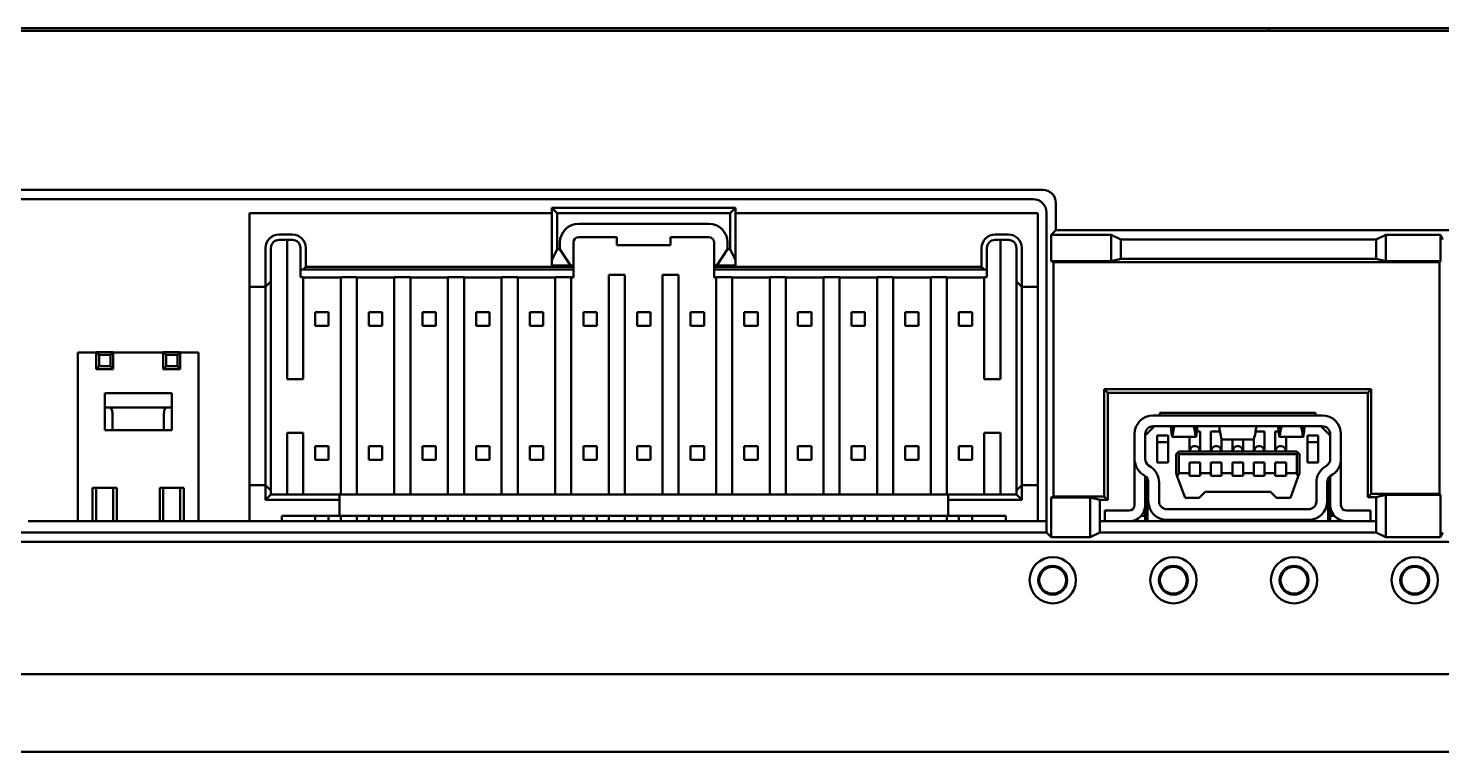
# Model space of a CAD drawing. Header units: millimetres. Extents: x 29 to 1149, y -40 to 354.
# Drawn here: x 138.5 to 191.3, y 114.9 to 141.9 of the extents above; entities that cross this region are included whole.
import ezdxf

# ---------------------------------------------------------------- set-up
doc = ezdxf.new("R2010")
doc.units = ezdxf.units.MM
doc.header["$LTSCALE"] = 1.2
doc.layers.add('외형선(ISO)', color=7, linetype='Continuous', lineweight=50)

msp = doc.modelspace()

# ---------------------------------------------------------------- linework, layer by layer
at = {"layer": '외형선(ISO)', "color": 7}
for p, q in [((213.7976, 141.7864), (100.7976, 141.7864)), ((183.7972, 141.8864), (130.7972, 141.8864)), ((183.7972, 141.8864), (184.7972, 141.8864)), ((184.7972, 141.8864), (184.7972, 141.7864)), ((184.7972, 141.8864), (219.7972, 141.8864)), ((124.5701, 135.8562), (176.375, 135.8562)), ((176.0223, 135.5036), (124.9228, 135.5036)), ((146.7972, 134.9864), (146.7972, 132.2364)), ((146.7972, 134.9864), (158.0722, 134.9864)), ((158.0722, 135.1864), (158.0722, 133.2364)), ((158.0722, 135.1864), (158.2722, 134.9864)), ((158.0722, 135.1864), (164.9222, 135.1864)), ((158.2722, 134.9864), (164.7222, 134.9864)), ((158.2722, 134.9864), (158.2722, 133.6364)), ((164.7222, 134.9864), (164.9222, 135.1864)), ((164.7222, 134.9864), (164.7222, 133.6364)), ((164.9222, 135.1864), (164.9222, 133.2364)), ((164.9222, 134.9864), (176.1972, 134.9864)), ((176.1972, 134.9864), (176.1972, 132.2364)), ((176.5147, 123.0692), (176.5147, 135.0112)), ((176.8674, 135.3638), (176.8674, 134.3562)), ((159.0722, 134.5894), (163.9222, 134.5894)), ((148.3972, 134.1864), (147.8972, 134.1864)), ((148.3972, 133.9864), (147.8972, 133.9864)), ((148.1972, 133.9864), (148.1972, 128.7864)), ((158.3722, 133.6364), (158.3722, 133.8894)), ((158.8722, 133.0364), (158.8722, 133.8894)), ((160.4972, 134.0894), (159.0722, 134.0894)), ((160.4972, 134.0894), (160.4972, 133.7894)), ((162.4972, 133.7894), (162.4972, 134.0894)), ((163.9222, 134.0894), (162.4972, 134.0894)), ((164.1222, 133.8894), (164.1222, 133.0364)), ((164.6222, 133.8894), (164.6222, 133.6364)), ((175.0972, 134.1864), (174.5972, 134.1864)), ((175.0972, 133.9864), (174.5972, 133.9864)), ((174.7972, 128.7864), (174.7972, 133.9864)), ((176.8674, 134.3562), (176.6905, 134.1794)), ((176.6905, 134.1794), (178.9287, 134.1794)), ((176.6905, 133.1992), (176.6905, 134.1794)), ((176.8674, 134.3562), (211.375, 134.3562)), ((179.2916, 134.0036), (178.9287, 134.1794)), ((178.9287, 134.1794), (178.9287, 133.1992)), ((188.8073, 134.0036), (179.2916, 134.0036)), ((179.2916, 134.0036), (179.2916, 133.2864)), ((188.8073, 134.0036), (189.1702, 134.1794)), ((188.8073, 133.2864), (188.8073, 134.0036)), ((189.1702, 134.1794), (191.2103, 134.1794)), ((189.1702, 133.1992), (189.1702, 134.1794)), ((191.2103, 134.1794), (191.2976, 134.0036)), ((191.2103, 134.1794), (191.2103, 133.1992)), ((147.3972, 132.2364), (147.3972, 133.6864)), ((147.5972, 133.6864), (147.5972, 132.4364)), ((148.6972, 132.8864), (148.6972, 133.6864)), ((148.8972, 132.9864), (148.8972, 133.6864)), ((158.0722, 133.2364), (158.2722, 133.6364)), ((158.3722, 133.6364), (158.2722, 133.6364)), ((158.3722, 133.6364), (158.7722, 133.0364)), ((162.4972, 133.7894), (160.4972, 133.7894)), ((164.2222, 133.0364), (164.6222, 133.6364)), ((164.7222, 133.6364), (164.6222, 133.6364)), ((164.7222, 133.6364), (164.9222, 133.2364)), ((174.0972, 132.9864), (174.0972, 133.6864)), ((174.2972, 132.8864), (174.2972, 133.6864)), ((175.3972, 132.4364), (175.3972, 133.6864)), ((175.5972, 133.6864), (175.5972, 132.2364)), ((148.7972, 132.8864), (148.6972, 132.8864)), ((148.6972, 132.5944), (148.6972, 132.8864)), ((148.7972, 132.8864), (148.8972, 132.9864)), ((148.7972, 132.8864), (158.8722, 132.8864)), ((148.8972, 132.9864), (158.8722, 132.9864)), ((158.0722, 133.0364), (158.0722, 133.2364)), ((158.7722, 133.0364), (158.0722, 133.0364)), ((158.8722, 133.0364), (158.7722, 133.0364)), ((158.8722, 132.9864), (158.8722, 133.0364)), ((158.8722, 132.9864), (158.8722, 132.8864)), ((158.8722, 132.5864), (158.8722, 132.8864)), ((164.1222, 133.0364), (164.1222, 132.9864)), ((164.2222, 133.0364), (164.1222, 133.0364)), ((174.0972, 132.9864), (164.1222, 132.9864)), ((164.1222, 132.8864), (164.1222, 132.9864)), ((164.1222, 132.8864), (164.1222, 132.5864)), ((174.1972, 132.8864), (164.1222, 132.8864)), ((164.9222, 133.0364), (164.2222, 133.0364)), ((164.9222, 133.2364), (164.9222, 133.0364)), ((174.0972, 132.9864), (174.1972, 132.8864)), ((174.1972, 132.8864), (174.2972, 132.8864)), ((174.2972, 132.8864), (174.2972, 132.5944)), ((176.6905, 133.1992), (176.7792, 133.1552)), ((178.9287, 133.1992), (176.6905, 133.1992)), ((176.7792, 124.4176), (176.7792, 133.1552)), ((176.7792, 133.1552), (191.1663, 133.1552)), ((179.2916, 133.2864), (178.9287, 133.1992)), ((179.2916, 133.2864), (188.8073, 133.2864)), ((188.8073, 133.2864), (189.1702, 133.1992)), ((191.2103, 133.1992), (189.1702, 133.1992)), ((191.2103, 133.1992), (191.1663, 133.1552)), ((191.1663, 133.1552), (191.1663, 124.5176)), ((147.3972, 132.2364), (147.5972, 132.4364)), ((147.5972, 131.4364), (147.5972, 132.4364)), ((148.7972, 132.5944), (148.6972, 132.5944)), ((148.7972, 128.7864), (148.7972, 132.5944)), ((148.7972, 132.5864), (150.1972, 132.5864)), ((150.1972, 132.5944), (150.7972, 132.5944)), ((150.1972, 132.5944), (150.1972, 124.4864)), ((150.7972, 132.5944), (150.7972, 124.4864)), ((150.7972, 132.5864), (152.1972, 132.5864)), ((152.1972, 132.5944), (152.7972, 132.5944)), ((152.1972, 132.5944), (152.1972, 124.4864)), ((152.7972, 132.5944), (152.7972, 124.4864)), ((152.7972, 132.5864), (154.1972, 132.5864)), ((154.1972, 132.5944), (154.7972, 132.5944)), ((154.1972, 132.5944), (154.1972, 124.4864)), ((154.7972, 132.5944), (154.7972, 124.4864)), ((154.7972, 132.5864), (156.1972, 132.5864)), ((156.1972, 132.5944), (156.7972, 132.5944)), ((156.1972, 132.5944), (156.1972, 124.4864)), ((156.7972, 132.5944), (156.7972, 124.4864)), ((156.7972, 132.5864), (158.1972, 132.5864)), ((158.1972, 132.5944), (158.7972, 132.5944)), ((158.1972, 132.5944), (158.1972, 124.4864)), ((158.7972, 132.5944), (158.7972, 124.4864)), ((158.7972, 132.5864), (158.8722, 132.5864)), ((160.1972, 132.6864), (160.1972, 124.4864)), ((160.1972, 132.6864), (160.7972, 132.6864)), ((160.7972, 132.6864), (160.7972, 124.4864)), ((162.1972, 132.6864), (162.1972, 124.4864)), ((162.1972, 132.6864), (162.7972, 132.6864)), ((162.7972, 132.6864), (162.7972, 124.4864)), ((164.1972, 132.5864), (164.1222, 132.5864)), ((164.1972, 132.5944), (164.1972, 124.4864)), ((164.1972, 132.5944), (164.7972, 132.5944)), ((164.7972, 132.5944), (164.7972, 124.4864)), ((166.1972, 132.5864), (164.7972, 132.5864)), ((166.1972, 132.5944), (166.7972, 132.5944)), ((166.1972, 132.5944), (166.1972, 124.4864)), ((166.7972, 132.5944), (166.7972, 124.4864)), ((168.1972, 132.5864), (166.7972, 132.5864)), ((168.1972, 132.5944), (168.7972, 132.5944)), ((168.1972, 132.5944), (168.1972, 124.4864)), ((168.7972, 132.5944), (168.7972, 124.4864)), ((170.1972, 132.5864), (168.7972, 132.5864)), ((170.1972, 132.5944), (170.7972, 132.5944)), ((170.1972, 132.5944), (170.1972, 124.4864)), ((170.7972, 132.5944), (170.7972, 124.4864)), ((172.1972, 132.5864), (170.7972, 132.5864)), ((172.1972, 132.5944), (172.7972, 132.5944)), ((172.1972, 132.5944), (172.1972, 124.4864)), ((172.7972, 132.5944), (172.7972, 124.4864)), ((174.1972, 132.5864), (172.7972, 132.5864)), ((174.1972, 132.5944), (174.2972, 132.5944)), ((174.1972, 132.5944), (174.1972, 128.7864)), ((175.5972, 132.2364), (175.3972, 132.4364)), ((175.3972, 131.4364), (175.3972, 132.4364)), ((146.7972, 132.2364), (146.7972, 131.4364)), ((146.7972, 132.2364), (147.3972, 132.2364)), ((147.3972, 131.4364), (147.3972, 132.2364)), ((175.5972, 132.2364), (176.1972, 132.2364)), ((175.5972, 131.4364), (175.5972, 132.2364)), ((176.1972, 132.2364), (176.1972, 131.4364)), ((146.7972, 131.4364), (146.7972, 125.6364)), ((147.3972, 131.4364), (147.3972, 125.6364)), ((147.5972, 131.4364), (147.5972, 125.6364)), ((149.2472, 131.2864), (149.2472, 130.7864)), ((149.2472, 131.2864), (149.7472, 131.2864)), ((149.7472, 131.2864), (149.7472, 130.7864)), ((151.2472, 131.2864), (151.2472, 130.7864)), ((151.2472, 131.2864), (151.7472, 131.2864)), ((151.7472, 131.2864), (151.7472, 130.7864)), ((153.2472, 130.7864), (153.2472, 131.2864)), ((153.7472, 131.2864), (153.2472, 131.2864)), ((153.7472, 130.7864), (153.7472, 131.2864)), ((155.2472, 130.7864), (155.2472, 131.2864)), ((155.7472, 131.2864), (155.2472, 131.2864)), ((155.7472, 130.7864), (155.7472, 131.2864)), ((157.2472, 130.7864), (157.2472, 131.2864)), ((157.7472, 131.2864), (157.2472, 131.2864)), ((157.7472, 130.7864), (157.7472, 131.2864)), ((159.2472, 130.7864), (159.2472, 131.2864)), ((159.7472, 131.2864), (159.2472, 131.2864)), ((159.7472, 130.7864), (159.7472, 131.2864)), ((161.2472, 130.7864), (161.2472, 131.2864)), ((161.7472, 131.2864), (161.2472, 131.2864)), ((161.7472, 130.7864), (161.7472, 131.2864)), ((163.2472, 130.7864), (163.2472, 131.2864)), ((163.7472, 131.2864), (163.2472, 131.2864)), ((163.7472, 130.7864), (163.7472, 131.2864)), ((165.2472, 130.7864), (165.2472, 131.2864)), ((165.7472, 131.2864), (165.2472, 131.2864)), ((165.7472, 130.7864), (165.7472, 131.2864)), ((167.2472, 130.7864), (167.2472, 131.2864)), ((167.7472, 131.2864), (167.2472, 131.2864)), ((167.7472, 130.7864), (167.7472, 131.2864)), ((169.2472, 130.7864), (169.2472, 131.2864)), ((169.7472, 131.2864), (169.2472, 131.2864)), ((169.7472, 130.7864), (169.7472, 131.2864)), ((171.2472, 131.2864), (171.2472, 130.7864)), ((171.2472, 131.2864), (171.7472, 131.2864)), ((171.7472, 131.2864), (171.7472, 130.7864)), ((173.2472, 131.2864), (173.2472, 130.7864)), ((173.2472, 131.2864), (173.7472, 131.2864)), ((173.7472, 131.2864), (173.7472, 130.7864)), ((175.3972, 131.4364), (175.3972, 125.6364)), ((175.5972, 131.4364), (175.5972, 125.6364)), ((176.1972, 131.4364), (176.1972, 125.6364)), ((149.2472, 130.7864), (149.7472, 130.7864)), ((151.2472, 130.7864), (151.7472, 130.7864)), ((153.7472, 130.7864), (153.2472, 130.7864)), ((155.7472, 130.7864), (155.2472, 130.7864)), ((157.7472, 130.7864), (157.2472, 130.7864)), ((159.7472, 130.7864), (159.2472, 130.7864)), ((161.7472, 130.7864), (161.2472, 130.7864)), ((163.7472, 130.7864), (163.2472, 130.7864)), ((165.7472, 130.7864), (165.2472, 130.7864)), ((167.7472, 130.7864), (167.2472, 130.7864)), ((169.7472, 130.7864), (169.2472, 130.7864)), ((171.2472, 130.7864), (171.7472, 130.7864)), ((173.2472, 130.7864), (173.7472, 130.7864)), ((141.0797, 129.7864), (140.3972, 129.7864)), ((140.3972, 123.4864), (140.3972, 129.7864)), ((141.0797, 129.1689), (141.0797, 129.8039)), ((141.0797, 129.8039), (141.1867, 129.6969)), ((141.0797, 129.8039), (141.7147, 129.8039)), ((141.1867, 129.2759), (141.1867, 129.6969)), ((141.1867, 129.6969), (141.6077, 129.6969)), ((141.6077, 129.6969), (141.7147, 129.8039)), ((141.6077, 129.6969), (141.6077, 129.2759)), ((141.7147, 129.8039), (141.7147, 129.1689)), ((143.5797, 129.7864), (141.7147, 129.7864)), ((143.5797, 129.1689), (143.5797, 129.8039)), ((143.5797, 129.8039), (143.6867, 129.6969)), ((143.5797, 129.8039), (144.2147, 129.8039)), ((143.6867, 129.2759), (143.6867, 129.6969)), ((143.6867, 129.6969), (144.1077, 129.6969)), ((144.1077, 129.6969), (144.2147, 129.8039)), ((144.1077, 129.6969), (144.1077, 129.2759)), ((144.2147, 129.8039), (144.2147, 129.1689)), ((144.8972, 129.7864), (144.2147, 129.7864)), ((144.8972, 123.4864), (144.8972, 129.7864)), ((141.1867, 129.2759), (141.0797, 129.1689)), ((141.0797, 129.1689), (141.7147, 129.1689)), ((141.1867, 129.2759), (141.6077, 129.2759)), ((141.6077, 129.2759), (141.7147, 129.1689)), ((143.6867, 129.2759), (143.5797, 129.1689)), ((143.5797, 129.1689), (144.2147, 129.1689)), ((143.6867, 129.2759), (144.1077, 129.2759)), ((144.1077, 129.2759), (144.2147, 129.1689)), ((148.1972, 128.7864), (148.7972, 128.7864)), ((174.1972, 128.7864), (174.7972, 128.7864)), ((141.3972, 127.7364), (141.3972, 128.2664)), ((141.3972, 128.2664), (143.8972, 128.2664)), ((143.8972, 127.7364), (143.8972, 128.2664)), ((178.6663, 128.4176), (178.7976, 128.2864)), ((178.6663, 128.4176), (178.6663, 124.4176)), ((188.6288, 128.4176), (178.6663, 128.4176)), ((188.4976, 128.2864), (178.7976, 128.2864)), ((178.7976, 128.2864), (178.7976, 124.2864)), ((188.4976, 128.2864), (188.6288, 128.4176)), ((188.4976, 124.3864), (188.4976, 128.2864)), ((188.6288, 124.5176), (188.6288, 128.4176)), ((141.3972, 126.8864), (141.3972, 127.7364)), ((141.3972, 127.7364), (141.5973, 127.7364)), ((141.5973, 127.7364), (143.697, 127.7364)), ((143.697, 127.7364), (143.8972, 127.7364)), ((143.8972, 127.7364), (143.8972, 126.8864)), ((141.6883, 126.8864), (141.6883, 127.4864)), ((143.606, 127.4864), (143.606, 126.8864)), ((180.5472, 127.0364), (180.1972, 126.6864)), ((180.4972, 127.4364), (186.7972, 127.4364)), ((186.7972, 127.0364), (180.4972, 127.0364)), ((180.7472, 127.4364), (180.7472, 127.5364)), ((180.7472, 127.5364), (186.5472, 127.5364)), ((186.5472, 127.5364), (186.5472, 127.4364)), ((187.0972, 126.6864), (186.7472, 127.0364)), ((141.6883, 126.8864), (141.3972, 126.8864)), ((141.6883, 126.8864), (143.606, 126.8864)), ((143.8972, 126.8864), (143.606, 126.8864)), ((148.7972, 126.7864), (148.1972, 126.7864)), ((148.1972, 126.7864), (148.1972, 124.4864)), ((148.7972, 124.4864), (148.7972, 126.7864)), ((174.7972, 126.7864), (174.1972, 126.7864)), ((174.1972, 126.7864), (174.1972, 124.4864)), ((174.7972, 124.4864), (174.7972, 126.7864)), ((179.7972, 125.8164), (179.7972, 126.7364)), ((180.1972, 126.7364), (180.1972, 125.8164)), ((180.6472, 126.6864), (180.6472, 125.6864)), ((181.0472, 126.6864), (180.6472, 126.6864)), ((181.0472, 125.6864), (181.0472, 126.6864)), ((182.0895, 126.6364), (181.2049, 126.6364)), ((181.8472, 126.6364), (181.8472, 126.0864)), ((182.2472, 126.8364), (182.1215, 126.8364)), ((182.2472, 126.0864), (182.2472, 126.8364)), ((182.6472, 126.8364), (182.6472, 126.0864)), ((182.9831, 126.8364), (182.6472, 126.8364)), ((183.0472, 126.0864), (183.0472, 126.5595)), ((183.0632, 126.5364), (184.2311, 126.5364)), ((183.4472, 126.5364), (183.4472, 126.0864)), ((183.8472, 126.0864), (183.8472, 126.5364)), ((184.2472, 126.5595), (184.2472, 126.0864)), ((184.6472, 126.8364), (184.3112, 126.8364)), ((184.6472, 126.0864), (184.6472, 126.8364)), ((185.0472, 126.8364), (185.0472, 126.0864)), ((185.1728, 126.8364), (185.0472, 126.8364)), ((186.0895, 126.6364), (185.2049, 126.6364)), ((185.4472, 126.0864), (185.4472, 126.6364)), ((186.6472, 126.6864), (186.2472, 126.6864)), ((186.2472, 126.6864), (186.2472, 125.6864)), ((186.6472, 125.6864), (186.6472, 126.6864)), ((187.0972, 125.8164), (187.0972, 126.7364)), ((187.4972, 126.7364), (187.4972, 125.8164)), ((149.2472, 126.2864), (149.2472, 125.7864)), ((149.2472, 126.2864), (149.7472, 126.2864)), ((149.7472, 126.2864), (149.7472, 125.7864)), ((151.2472, 126.2864), (151.2472, 125.7864)), ((151.2472, 126.2864), (151.7472, 126.2864)), ((151.7472, 126.2864), (151.7472, 125.7864)), ((153.2472, 125.7864), (153.2472, 126.2864)), ((153.7472, 126.2864), (153.2472, 126.2864)), ((153.7472, 125.7864), (153.7472, 126.2864)), ((155.2472, 125.7864), (155.2472, 126.2864)), ((155.7472, 126.2864), (155.2472, 126.2864)), ((155.7472, 125.7864), (155.7472, 126.2864)), ((157.2472, 125.7864), (157.2472, 126.2864)), ((157.7472, 126.2864), (157.2472, 126.2864)), ((157.7472, 125.7864), (157.7472, 126.2864)), ((159.2472, 125.7864), (159.2472, 126.2864)), ((159.7472, 126.2864), (159.2472, 126.2864)), ((159.7472, 125.7864), (159.7472, 126.2864)), ((161.2472, 125.7864), (161.2472, 126.2864)), ((161.7472, 126.2864), (161.2472, 126.2864)), ((161.7472, 125.7864), (161.7472, 126.2864)), ((163.2472, 125.7864), (163.2472, 126.2864)), ((163.7472, 126.2864), (163.2472, 126.2864)), ((163.7472, 125.7864), (163.7472, 126.2864)), ((165.2472, 125.7864), (165.2472, 126.2864)), ((165.7472, 126.2864), (165.2472, 126.2864)), ((165.7472, 125.7864), (165.7472, 126.2864)), ((167.2472, 125.7864), (167.2472, 126.2864)), ((167.7472, 126.2864), (167.2472, 126.2864)), ((167.7472, 125.7864), (167.7472, 126.2864)), ((169.7472, 126.2864), (169.2472, 126.2864)), ((169.2472, 125.7864), (169.2472, 126.2864)), ((169.7472, 125.7864), (169.7472, 126.2864)), ((171.2472, 126.2864), (171.2472, 125.7864)), ((171.2472, 126.2864), (171.7472, 126.2864)), ((171.7472, 126.2864), (171.7472, 125.7864)), ((173.2472, 126.2864), (173.2472, 125.7864)), ((173.2472, 126.2864), (173.7472, 126.2864)), ((173.7472, 126.2864), (173.7472, 125.7864)), ((181.0472, 126.4364), (180.6472, 126.4364)), ((181.3972, 126.0364), (181.3472, 125.9864)), ((181.3472, 125.9864), (181.3472, 125.2864)), ((181.3972, 126.0364), (181.4472, 126.0864)), ((181.4472, 125.9864), (181.3972, 126.0364)), ((185.8472, 126.0864), (181.4472, 126.0864)), ((185.8472, 125.9864), (181.4472, 125.9864)), ((181.4472, 125.9864), (181.4472, 125.2864)), ((181.8722, 126.1364), (181.8722, 126.0864)), ((182.0222, 126.2864), (182.0722, 126.2864)), ((182.2222, 126.1364), (182.2222, 126.0864)), ((182.6722, 126.1364), (182.6722, 126.0864)), ((182.8222, 126.2864), (182.8722, 126.2864)), ((183.0222, 126.1364), (183.0222, 126.0864)), ((183.4722, 126.1364), (183.4722, 126.0864)), ((183.6222, 126.2864), (183.6722, 126.2864)), ((183.8222, 126.1364), (183.8222, 126.0864)), ((184.2722, 126.1364), (184.2722, 126.0864)), ((184.4222, 126.2864), (184.4722, 126.2864)), ((184.6222, 126.1364), (184.6222, 126.0864)), ((185.0722, 126.1364), (185.0722, 126.0864)), ((185.2222, 126.2864), (185.2722, 126.2864)), ((185.4222, 126.1364), (185.4222, 126.0864)), ((185.8972, 126.0364), (185.8472, 126.0864)), ((185.8472, 125.9864), (185.8972, 126.0364)), ((185.8472, 125.2864), (185.8472, 125.9864)), ((185.8972, 126.0364), (185.9472, 125.9864)), ((185.9472, 125.2864), (185.9472, 125.9864)), ((186.6472, 126.4364), (186.2472, 126.4364)), ((146.7972, 125.6364), (146.7972, 124.8364)), ((147.3972, 124.8364), (147.3972, 125.6364)), ((147.5972, 124.6364), (147.5972, 125.6364)), ((149.2472, 125.7864), (149.7472, 125.7864)), ((151.2472, 125.7864), (151.7472, 125.7864)), ((153.7472, 125.7864), (153.2472, 125.7864)), ((155.7472, 125.7864), (155.2472, 125.7864)), ((157.7472, 125.7864), (157.2472, 125.7864)), ((159.7472, 125.7864), (159.2472, 125.7864)), ((161.7472, 125.7864), (161.2472, 125.7864)), ((163.7472, 125.7864), (163.2472, 125.7864)), ((165.7472, 125.7864), (165.2472, 125.7864)), ((167.7472, 125.7864), (167.2472, 125.7864)), ((169.7472, 125.7864), (169.2472, 125.7864)), ((171.2472, 125.7864), (171.7472, 125.7864)), ((173.2472, 125.7864), (173.7472, 125.7864)), ((175.3972, 124.6364), (175.3972, 125.6364)), ((175.5972, 124.8364), (175.5972, 125.6364)), ((176.1972, 125.6364), (176.1972, 124.8364)), ((179.7972, 125.8164), (179.7972, 124.0864)), ((180.3237, 125.5716), (180.4168, 125.5056)), ((180.6472, 125.6864), (181.0472, 125.6864)), ((181.8472, 125.2864), (181.8472, 125.6864)), ((181.8472, 125.6864), (182.2472, 125.6864)), ((182.2472, 125.6864), (182.2472, 125.2864)), ((182.6472, 125.2864), (182.6472, 125.6864)), ((182.6472, 125.6864), (183.0472, 125.6864)), ((183.0472, 125.6864), (183.0472, 125.2864)), ((183.4472, 125.6864), (183.8472, 125.6864)), ((183.4472, 125.2864), (183.4472, 125.6864)), ((183.8472, 125.6864), (183.8472, 125.2864)), ((184.2472, 125.2864), (184.2472, 125.6864)), ((184.2472, 125.6864), (184.6472, 125.6864)), ((184.6472, 125.6864), (184.6472, 125.2864)), ((185.0472, 125.2864), (185.0472, 125.6864)), ((185.0472, 125.6864), (185.4472, 125.6864)), ((185.4472, 125.6864), (185.4472, 125.2864)), ((186.2472, 125.6864), (186.6472, 125.6864)), ((186.8775, 125.5056), (186.9706, 125.5716)), ((187.4972, 124.0864), (187.4972, 125.8164)), ((180.1856, 125.1793), (180.0925, 125.2452)), ((180.1972, 123.4864), (180.1972, 125.1706)), ((180.2772, 123.4864), (180.2772, 125.0751)), ((180.3122, 124.2364), (180.3122, 124.9345)), ((180.7122, 124.9345), (180.7122, 124.2364)), ((181.3929, 125.1608), (181.3472, 125.2864)), ((181.4472, 125.2864), (181.3929, 125.1608)), ((181.6838, 124.3614), (181.3929, 125.1608)), ((181.4472, 125.2864), (181.8472, 125.2864)), ((181.8472, 125.1864), (181.8472, 125.2864)), ((182.2472, 125.1864), (181.8472, 125.1864)), ((182.2472, 125.2864), (182.6472, 125.2864)), ((182.2472, 125.1864), (182.2472, 125.2864)), ((182.6472, 125.1864), (182.6472, 125.2864)), ((183.0472, 125.1864), (182.6472, 125.1864)), ((183.0472, 125.2864), (183.4472, 125.2864)), ((183.0472, 125.1864), (183.0472, 125.2864)), ((183.4472, 125.1864), (183.4472, 125.2864)), ((183.8472, 125.1864), (183.4472, 125.1864)), ((183.8472, 125.2864), (184.2472, 125.2864)), ((183.8472, 125.1864), (183.8472, 125.2864)), ((184.2472, 125.1864), (184.2472, 125.2864)), ((184.6472, 125.1864), (184.2472, 125.1864)), ((184.6472, 125.2864), (185.0472, 125.2864)), ((184.6472, 125.1864), (184.6472, 125.2864)), ((185.0472, 125.1864), (185.0472, 125.2864)), ((185.4472, 125.1864), (185.0472, 125.1864)), ((185.4472, 125.2864), (185.8472, 125.2864)), ((185.4472, 125.1864), (185.4472, 125.2864)), ((185.6105, 124.3614), (185.9015, 125.1608)), ((185.8472, 125.2864), (185.9015, 125.1608)), ((185.9015, 125.1608), (185.9472, 125.2864)), ((186.5822, 124.2364), (186.5822, 124.9345)), ((186.9822, 124.9345), (186.9822, 124.2364)), ((187.0172, 123.4864), (187.0172, 125.0751)), ((187.0972, 123.4864), (187.0972, 125.1706)), ((187.2018, 125.2452), (187.1087, 125.1793)), ((140.9472, 123.4864), (140.9472, 124.7364)), ((140.9472, 124.7364), (141.8472, 124.7364)), ((141.0797, 123.4864), (141.0797, 124.7364)), ((141.7147, 123.4864), (141.7147, 124.7364)), ((141.8472, 123.4864), (141.8472, 124.7364)), ((143.4472, 123.4864), (143.4472, 124.7364)), ((143.4472, 124.7364), (144.3472, 124.7364)), ((143.5797, 123.4864), (143.5797, 124.7364)), ((144.2147, 123.4864), (144.2147, 124.7364)), ((144.3472, 123.4864), (144.3472, 124.7364)), ((146.7972, 124.8364), (146.7972, 123.4864)), ((146.7972, 124.8364), (147.3972, 124.8364)), ((147.3972, 124.8364), (147.3972, 124.2864)), ((147.3972, 124.8364), (147.5972, 124.6364)), ((147.3972, 124.2864), (147.5972, 124.4864)), ((147.5972, 124.6364), (147.5972, 124.4864)), ((147.5972, 124.4864), (150.1472, 124.4864)), ((150.1472, 124.4864), (172.8472, 124.4864)), ((150.1472, 124.2864), (150.1472, 124.4864)), ((172.8472, 124.4864), (175.3972, 124.4864)), ((172.8472, 124.2864), (172.8472, 124.4864)), ((175.5972, 124.8364), (175.3972, 124.6364)), ((175.3972, 124.6364), (175.3972, 124.4864)), ((175.5972, 124.2864), (175.3972, 124.4864)), ((175.5972, 124.8364), (176.1972, 124.8364)), ((175.5972, 124.8364), (175.5972, 124.2864)), ((176.1972, 124.8364), (176.1972, 123.4864)), ((176.6905, 124.3736), (176.7792, 124.4176)), ((178.6663, 124.4176), (176.7792, 124.4176)), ((178.7976, 124.2864), (178.6663, 124.4176)), ((182.2038, 124.3614), (182.4288, 124.5864)), ((182.4288, 124.5864), (184.8655, 124.5864)), ((184.8655, 124.5864), (185.0905, 124.3614)), ((188.4976, 124.3864), (188.6288, 124.5176)), ((191.1663, 124.5176), (188.6288, 124.5176)), ((188.8073, 124.3864), (189.1702, 124.4736)), ((189.1702, 124.4736), (191.2103, 124.4736)), ((189.1702, 122.8934), (189.1702, 124.4736)), ((191.2103, 124.4736), (191.1663, 124.5176)), ((191.2103, 124.4736), (191.2103, 122.8934)), ((147.3972, 124.2864), (150.1472, 124.2864)), ((150.1472, 124.2864), (150.1472, 123.6864)), ((172.8472, 124.2864), (175.5972, 124.2864)), ((172.8472, 124.2864), (172.8472, 123.6864)), ((176.6905, 122.8934), (176.6905, 124.3736)), ((176.6905, 124.3736), (178.1462, 124.3736)), ((178.5091, 124.2864), (178.1462, 124.3736)), ((178.1462, 124.3736), (178.1462, 122.8934)), ((178.7976, 124.2864), (178.5091, 124.2864)), ((178.5091, 124.2864), (178.5091, 123.0692)), ((178.6972, 123.8864), (179.5972, 123.8864)), ((178.6972, 123.4864), (178.6972, 123.8864)), ((181.0122, 123.9364), (186.2822, 123.9364)), ((181.6838, 124.3614), (182.2038, 124.3614)), ((185.0905, 124.3614), (185.6105, 124.3614)), ((187.6972, 123.8864), (188.5972, 123.8864)), ((188.8073, 124.3864), (188.4976, 124.3864)), ((188.5972, 123.8864), (188.5972, 123.4864)), ((188.8073, 123.0692), (188.8073, 124.3864)), ((138.5472, 123.4864), (146.7972, 123.4864)), ((146.7972, 123.4864), (147.9972, 123.4864)), ((150.1472, 123.6864), (147.9972, 123.6864)), ((147.9972, 123.4864), (147.9972, 123.6864)), ((147.9972, 123.4864), (150.1972, 123.4864)), ((149.2472, 123.6864), (149.2472, 123.4864)), ((149.7472, 123.6864), (149.7472, 123.4864)), ((150.1472, 123.6864), (172.8472, 123.6864)), ((150.1972, 123.6864), (150.1972, 123.4864)), ((150.1972, 123.4864), (150.7972, 123.4864)), ((150.7972, 123.6864), (150.7972, 123.4864)), ((150.7972, 123.4864), (152.1972, 123.4864)), ((151.2472, 123.6864), (151.2472, 123.4864)), ((151.7472, 123.6864), (151.7472, 123.4864)), ((152.1972, 123.6864), (152.1972, 123.4864)), ((152.1972, 123.4864), (152.7972, 123.4864)), ((152.7972, 123.6864), (152.7972, 123.4864)), ((152.7972, 123.4864), (154.1972, 123.4864)), ((153.2472, 123.4864), (153.2472, 123.6864)), ((153.7472, 123.4864), (153.7472, 123.6864)), ((154.1972, 123.6864), (154.1972, 123.4864)), ((154.1972, 123.4864), (154.7972, 123.4864)), ((154.7972, 123.6864), (154.7972, 123.4864)), ((154.7972, 123.4864), (156.1972, 123.4864)), ((155.2472, 123.4864), (155.2472, 123.6864)), ((155.7472, 123.4864), (155.7472, 123.6864)), ((156.1972, 123.6864), (156.1972, 123.4864)), ((156.1972, 123.4864), (156.7972, 123.4864)), ((156.7972, 123.6864), (156.7972, 123.4864)), ((156.7972, 123.4864), (158.1972, 123.4864)), ((157.2472, 123.4864), (157.2472, 123.6864)), ((157.7472, 123.4864), (157.7472, 123.6864)), ((158.1972, 123.6864), (158.1972, 123.4864)), ((158.1972, 123.4864), (158.7972, 123.4864)), ((158.7972, 123.6864), (158.7972, 123.4864)), ((158.7972, 123.4864), (160.1972, 123.4864)), ((159.2472, 123.4864), (159.2472, 123.6864)), ((159.7472, 123.4864), (159.7472, 123.6864)), ((160.1972, 123.6864), (160.1972, 123.4864)), ((160.1972, 123.4864), (160.7972, 123.4864)), ((160.7972, 123.6864), (160.7972, 123.4864)), ((160.7972, 123.4864), (162.1972, 123.4864)), ((161.2472, 123.4864), (161.2472, 123.6864)), ((161.7472, 123.4864), (161.7472, 123.6864)), ((162.1972, 123.6864), (162.1972, 123.4864)), ((162.1972, 123.4864), (162.7972, 123.4864)), ((162.7972, 123.6864), (162.7972, 123.4864)), ((162.7972, 123.4864), (164.1972, 123.4864)), ((163.2472, 123.4864), (163.2472, 123.6864)), ((163.7472, 123.4864), (163.7472, 123.6864)), ((164.1972, 123.6864), (164.1972, 123.4864)), ((164.1972, 123.4864), (164.7972, 123.4864)), ((164.7972, 123.6864), (164.7972, 123.4864)), ((164.7972, 123.4864), (166.1972, 123.4864)), ((165.2472, 123.4864), (165.2472, 123.6864)), ((165.7472, 123.4864), (165.7472, 123.6864)), ((166.1972, 123.6864), (166.1972, 123.4864)), ((166.1972, 123.4864), (166.7972, 123.4864)), ((166.7972, 123.6864), (166.7972, 123.4864)), ((166.7972, 123.4864), (168.1972, 123.4864)), ((167.2472, 123.4864), (167.2472, 123.6864)), ((167.7472, 123.4864), (167.7472, 123.6864)), ((168.1972, 123.6864), (168.1972, 123.4864)), ((168.1972, 123.4864), (168.7972, 123.4864)), ((168.7972, 123.6864), (168.7972, 123.4864)), ((168.7972, 123.4864), (170.1972, 123.4864)), ((169.2472, 123.4864), (169.2472, 123.6864)), ((169.7472, 123.4864), (169.7472, 123.6864)), ((170.1972, 123.6864), (170.1972, 123.4864)), ((170.1972, 123.4864), (170.7972, 123.4864)), ((170.7972, 123.6864), (170.7972, 123.4864)), ((170.7972, 123.4864), (172.1972, 123.4864)), ((171.2472, 123.6864), (171.2472, 123.4864)), ((171.7472, 123.6864), (171.7472, 123.4864)), ((172.1972, 123.6864), (172.1972, 123.4864)), ((172.1972, 123.4864), (172.7972, 123.4864)), ((172.7972, 123.6864), (172.7972, 123.4864)), ((172.7972, 123.4864), (174.9972, 123.4864)), ((174.9972, 123.6864), (172.8472, 123.6864)), ((173.2472, 123.6864), (173.2472, 123.4864)), ((173.7472, 123.6864), (173.7472, 123.4864)), ((174.9972, 123.4864), (174.9972, 123.6864)), ((174.9972, 123.4864), (176.1972, 123.4864)), ((176.1972, 123.4864), (176.5147, 123.4864)), ((178.5091, 123.4864), (188.8073, 123.4864)), ((180.0444, 123.6864), (180.1972, 123.6864)), ((186.2822, 123.5364), (181.0122, 123.5364)), ((187.25, 123.6864), (187.0972, 123.6864)), ((103.5728, 123.0692), (176.5147, 123.0692)), ((176.6905, 122.8934), (176.5147, 123.0692)), ((178.1462, 122.8934), (176.6905, 122.8934)), ((178.5091, 123.0692), (178.1462, 122.8934)), ((178.5091, 123.0692), (188.8073, 123.0692)), ((188.8073, 123.0692), (189.1702, 122.8934)), ((191.2103, 122.8934), (189.1702, 122.8934)), ((191.2976, 123.0692), (191.2103, 122.8934)), ((211.375, 122.7166), (103.2201, 122.7166)), ((208.2974, 117.7864), (100.7976, 117.7864)), ((219.7972, 114.8864), (94.7972, 114.8864))]:
    msp.add_line(p, q, dxfattribs=at)
for centre, radius in [((176.7476, 121.2864), 0.864), ((176.7476, 121.2864), 0.5386), ((176.7476, 121.2864), 0.5), ((181.2476, 121.2864), 0.864), ((181.2476, 121.2864), 0.5386), ((181.2476, 121.2864), 0.5), ((185.7476, 121.2864), 0.864), ((185.7476, 121.2864), 0.5386), ((185.7476, 121.2864), 0.5), ((190.2476, 121.2864), 0.864), ((190.2476, 121.2864), 0.5386), ((190.2476, 121.2864), 0.5)]:
    msp.add_circle(centre, radius, dxfattribs=at)
for centre, radius, start, end in [((159.0722, 133.8894), 0.7, 90, 180), ((163.9222, 133.8894), 0.7, 0, 90), ((147.8972, 133.6864), 0.5, 90, 180), ((147.8972, 133.6864), 0.3, 90, 180), ((148.3972, 133.6864), 0.5, 0, 90), ((148.3972, 133.6864), 0.3, 0, 90), ((159.0722, 133.8894), 0.2, 90, 180), ((163.9222, 133.8894), 0.2, 0, 90), ((174.5972, 133.6864), 0.5, 90, 180), ((174.5972, 133.6864), 0.3, 90, 180), ((175.0972, 133.6864), 0.5, 0, 90), ((175.0972, 133.6864), 0.3, 0, 90), ((180.4972, 126.7364), 0.7, 90, 180), ((180.4972, 126.7364), 0.3, 90, 180), ((186.7972, 126.7364), 0.7, 0, 90), ((186.7972, 126.7364), 0.3, 0, 90), ((182.0222, 126.1364), 0.15, 90, 180), ((182.0722, 126.1364), 0.15, 0, 90), ((182.8222, 126.1364), 0.15, 90, 180), ((182.8722, 126.1364), 0.15, 0, 90), ((183.6222, 126.1364), 0.15, 90, 180), ((183.6722, 126.1364), 0.15, 0, 90), ((184.4222, 126.1364), 0.15, 90, 180), ((184.4722, 126.1364), 0.15, 0, 90), ((185.2222, 126.1364), 0.15, 90, 180), ((185.2722, 126.1364), 0.15, 0, 90), ((180.4972, 125.8164), 0.7, 180, 234.68169), ((180.4972, 125.8164), 0.3, 180, 234.68169), ((180.0122, 124.9345), 0.7, 0, 54.68169), ((187.2822, 124.9345), 0.7, 125.31831, 180), ((186.7972, 125.8164), 0.3, 305.31831, 0), ((186.7972, 125.8164), 0.7, 305.31831, 0), ((180.0122, 124.9345), 0.3, 0, 54.68169), ((187.2822, 124.9345), 0.3, 125.31831, 180), ((179.5972, 124.0864), 0.2, 270, 0), ((179.5972, 124.0864), 0.6, 270, 0), ((181.0122, 124.2364), 0.7, 180, 270), ((181.0122, 124.2364), 0.3, 180, 270), ((186.2822, 124.2364), 0.7, 270, 0), ((186.2822, 124.2364), 0.3, 270, 0), ((187.6972, 124.0864), 0.6, 180, 270), ((187.6972, 124.0864), 0.2, 180, 270)]:
    msp.add_arc(centre, radius, start, end, dxfattribs=at)
for centre, major_axis, ratio, start_param, end_param in [((176.007, 134.9959), (0.3644, 0.3644), 0.9702875, 5.5128663, 7.0535043), ((176.3597, 135.3485), (0.3644, 0.3644), 0.9702875, 5.5128663, 7.0535043), ((141.5973, 127.4864), (0, -0.25), 0.3639702, 1.5707963, 3.1415927), ((143.697, 127.4864), (0, 0.25), 0.3639702, 0, 1.5707963)]:
    msp.add_ellipse(centre, major_axis=major_axis, ratio=ratio, start_param=start_param, end_param=end_param, dxfattribs=at)
for points, knots in [([(181.1536, 127.0364), (181.1574, 126.9834), (181.1622, 126.9305), (181.1759, 126.8062), (181.1856, 126.7349), (181.1972, 126.6637)], [0.02129072, 0.02129072, 0.02129072, 0.02129072, 0.08268942, 0.08268942, 0.16537781, 0.16537781, 0.16537781, 0.16537781]), ([(181.1972, 126.9534), (181.1984, 126.9459), (181.1999, 126.9409), (181.2018, 126.9383), (181.2033, 126.9363), (181.205, 126.9359), (181.2069, 126.9371), (181.2074, 126.9374), (181.2078, 126.9378), (181.2083, 126.9383), (181.2108, 126.9408), (181.2135, 126.9458), (181.2164, 126.9533), (181.2185, 126.9587), (181.2207, 126.9653), (181.223, 126.9732), (181.2239, 126.9763), (181.2248, 126.9796), (181.2258, 126.9831), (181.2291, 126.9954), (181.2325, 127.0099), (181.2361, 127.0266), (181.2368, 127.0298), (181.2375, 127.0331), (181.2382, 127.0364)], [0, 0, 0, 0, 0.16666667, 0.16666667, 0.16666667, 0.30068651, 0.30068651, 0.30068651, 0.33333333, 0.33333333, 0.33333333, 0.5, 0.5, 0.5, 0.61955924, 0.61955924, 0.61955924, 0.66666667, 0.66666667, 0.66666667, 0.83333333, 0.83333333, 0.83333333, 0.86508224, 0.86508224, 0.86508224, 0.86508224]), ([(182.0972, 126.9534), (182.096, 126.9459), (182.0944, 126.9409), (182.0925, 126.9383), (182.091, 126.9363), (182.0893, 126.9359), (182.0874, 126.9371), (182.087, 126.9374), (182.0865, 126.9378), (182.086, 126.9383), (182.0836, 126.9408), (182.0809, 126.9458), (182.0779, 126.9533), (182.0758, 126.9587), (182.0736, 126.9653), (182.0713, 126.9732), (182.0704, 126.9763), (182.0695, 126.9796), (182.0685, 126.9831), (182.0652, 126.9954), (182.0618, 127.0099), (182.0582, 127.0266), (182.0575, 127.0298), (182.0568, 127.0331), (182.0562, 127.0364)], [0, 0, 0, 0, 0.16666667, 0.16666667, 0.16666667, 0.30068651, 0.30068651, 0.30068651, 0.33333333, 0.33333333, 0.33333333, 0.5, 0.5, 0.5, 0.61955924, 0.61955924, 0.61955924, 0.66666667, 0.66666667, 0.66666667, 0.83333333, 0.83333333, 0.83333333, 0.86508224, 0.86508224, 0.86508224, 0.86508224]), ([(182.1407, 127.0364), (182.1369, 126.9834), (182.1321, 126.9305), (182.1184, 126.8062), (182.1087, 126.7349), (182.0972, 126.6637)], [-0.14408809, -0.14408809, -0.14408809, -0.14408809, -0.08268939, -0.08268939, -0.000001, -0.000001, -0.000001, -0.000001]), ([(185.1536, 127.0364), (185.1574, 126.9834), (185.1622, 126.9305), (185.1759, 126.8062), (185.1856, 126.7349), (185.1972, 126.6637)], [0.02129072, 0.02129072, 0.02129072, 0.02129072, 0.08268942, 0.08268942, 0.16537781, 0.16537781, 0.16537781, 0.16537781]), ([(185.1972, 126.9534), (185.1984, 126.9459), (185.1999, 126.9409), (185.2018, 126.9383), (185.2033, 126.9363), (185.205, 126.9359), (185.2069, 126.9371), (185.2074, 126.9374), (185.2078, 126.9378), (185.2083, 126.9383), (185.2108, 126.9408), (185.2135, 126.9458), (185.2164, 126.9533), (185.2185, 126.9587), (185.2207, 126.9653), (185.223, 126.9732), (185.2239, 126.9763), (185.2248, 126.9796), (185.2258, 126.9831), (185.2291, 126.9954), (185.2325, 127.0099), (185.2361, 127.0266), (185.2368, 127.0298), (185.2375, 127.0331), (185.2382, 127.0364)], [0, 0, 0, 0, 0.16666667, 0.16666667, 0.16666667, 0.30068651, 0.30068651, 0.30068651, 0.33333333, 0.33333333, 0.33333333, 0.5, 0.5, 0.5, 0.61955924, 0.61955924, 0.61955924, 0.66666667, 0.66666667, 0.66666667, 0.83333333, 0.83333333, 0.83333333, 0.86508224, 0.86508224, 0.86508224, 0.86508224]), ([(186.0972, 126.9534), (186.096, 126.9459), (186.0944, 126.9409), (186.0925, 126.9383), (186.091, 126.9363), (186.0893, 126.9359), (186.0874, 126.9371), (186.087, 126.9374), (186.0865, 126.9378), (186.086, 126.9383), (186.0836, 126.9408), (186.0809, 126.9458), (186.0779, 126.9533), (186.0758, 126.9587), (186.0736, 126.9653), (186.0713, 126.9732), (186.0704, 126.9763), (186.0695, 126.9796), (186.0685, 126.9831), (186.0652, 126.9954), (186.0618, 127.0099), (186.0582, 127.0266), (186.0575, 127.0298), (186.0568, 127.0331), (186.0562, 127.0364)], [0, 0, 0, 0, 0.16666667, 0.16666667, 0.16666667, 0.30068651, 0.30068651, 0.30068651, 0.33333333, 0.33333333, 0.33333333, 0.5, 0.5, 0.5, 0.61955924, 0.61955924, 0.61955924, 0.66666667, 0.66666667, 0.66666667, 0.83333333, 0.83333333, 0.83333333, 0.86508224, 0.86508224, 0.86508224, 0.86508224]), ([(186.1407, 127.0364), (186.1369, 126.9834), (186.1321, 126.9305), (186.1184, 126.8062), (186.1087, 126.7349), (186.0972, 126.6637)], [-0.14408809, -0.14408809, -0.14408809, -0.14408809, -0.08268939, -0.08268939, -0.000001, -0.000001, -0.000001, -0.000001]), ([(181.1972, 126.6637), (181.2001, 126.6455), (181.2024, 126.6363), (181.2074, 126.6365), (181.2099, 126.6457), (181.2165, 126.6822), (181.2205, 126.7092), (181.2314, 126.7791), (181.2382, 126.8217), (181.2472, 126.8707)], [-0.0840866, -0.0840866, -0.0840866, -0.0840866, -0.063032664, -0.063032664, -0.041968525, -0.041968525, -0.020972244, -0.020972244, -0.000001, -0.000001, -0.000001, -0.000001]), ([(182.0972, 126.6637), (182.0942, 126.6455), (182.0919, 126.6363), (182.087, 126.6365), (182.0844, 126.6457), (182.0778, 126.6822), (182.0738, 126.7092), (182.0629, 126.7791), (182.0561, 126.8217), (182.0472, 126.8707)], [0.000001, 0.000001, 0.000001, 0.000001, 0.021055749, 0.021055749, 0.042120701, 0.042120701, 0.063117793, 0.063117793, 0.084089846, 0.084089846, 0.084089846, 0.084089846]), ([(183.0472, 126.5595), (183.0514, 126.5447), (183.0564, 126.537), (183.0627, 126.5364), (183.063, 126.5364), (183.0632, 126.5364)], [-0.07932803, -0.07932803, -0.07932803, -0.07932803, -0.059631754, -0.059631754, -0.058820831, -0.058820831, -0.058820831, -0.058820831]), ([(184.2472, 126.5595), (184.243, 126.5447), (184.2379, 126.537), (184.2316, 126.5364), (184.2314, 126.5364), (184.2311, 126.5364)], [0.000001, 0.000001, 0.000001, 0.000001, 0.01969458, 0.01969458, 0.020505393, 0.020505393, 0.020505393, 0.020505393]), ([(185.1972, 126.6637), (185.2001, 126.6455), (185.2024, 126.6363), (185.2074, 126.6365), (185.2099, 126.6457), (185.2165, 126.6822), (185.2205, 126.7092), (185.2314, 126.7791), (185.2382, 126.8217), (185.2472, 126.8707)], [0.000001, 0.000001, 0.000001, 0.000001, 0.021055749, 0.021055749, 0.042120701, 0.042120701, 0.063117793, 0.063117793, 0.084089846, 0.084089846, 0.084089846, 0.084089846]), ([(186.0972, 126.6637), (186.0942, 126.6455), (186.0919, 126.6363), (186.087, 126.6365), (186.0844, 126.6457), (186.0778, 126.6822), (186.0738, 126.7092), (186.0629, 126.7791), (186.0561, 126.8217), (186.0472, 126.8707)], [-0.0840866, -0.0840866, -0.0840866, -0.0840866, -0.063032664, -0.063032664, -0.041968525, -0.041968525, -0.020972244, -0.020972244, -0.000001, -0.000001, -0.000001, -0.000001])]:
    msp.add_open_spline(points, degree=3, knots=knots, dxfattribs=at)
for points in [[(181.1846, 127.0364), (181.1885, 127.0087), (181.1927, 126.9811), (181.1972, 126.9534)], [(181.2472, 126.8707), (181.2573, 126.9261), (181.2723, 126.9814), (181.2924, 127.0364)], [(182.0472, 126.8707), (182.0371, 126.9261), (182.022, 126.9814), (182.0019, 127.0364)], [(182.1098, 127.0364), (182.1058, 127.0087), (182.1016, 126.9811), (182.0972, 126.9534)], [(182.9555, 127.0364), (182.9711, 126.8784), (183.0016, 126.7194), (183.0472, 126.5595)], [(184.3389, 127.0364), (184.3233, 126.8784), (184.2927, 126.7194), (184.2472, 126.5595)], [(185.1846, 127.0364), (185.1885, 127.0087), (185.1927, 126.9811), (185.1972, 126.9534)], [(185.2472, 126.8707), (185.2573, 126.9261), (185.2723, 126.9814), (185.2924, 127.0364)], [(186.0472, 126.8707), (186.0371, 126.9261), (186.022, 126.9814), (186.0019, 127.0364)], [(186.1098, 127.0364), (186.1058, 127.0087), (186.1016, 126.9811), (186.0972, 126.9534)]]:
    msp.add_open_spline(points, degree=3, dxfattribs=at)

doc.saveas('drawing.dxf')
